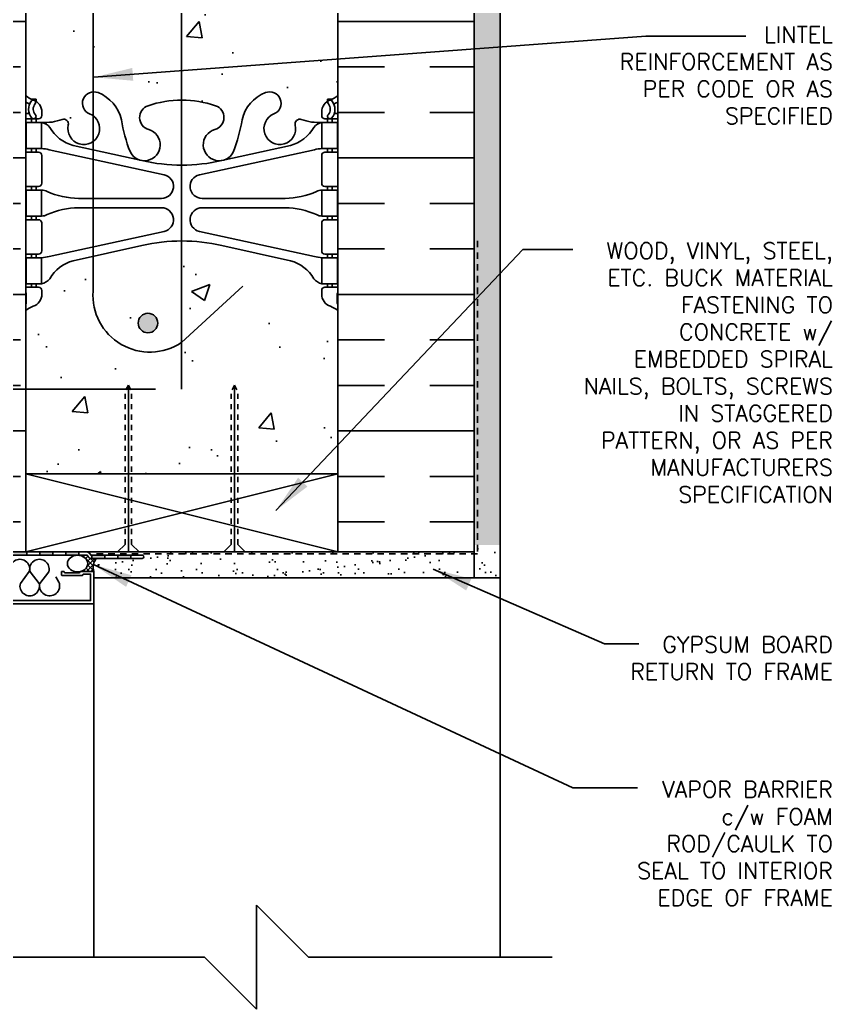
# Model space of a CAD drawing. Header units: inches. Extents: x 2810.9 to 2843.9, y 421.8 to 466.7.
# Drawn here: x 2823.68 to 2839.3, y 437.03 to 456.06 of the extents above; entities that cross this region are included whole.
import ezdxf

# ---------------------------------------------------------------- set-up
doc = ezdxf.new("R2010")
doc.units = ezdxf.units.IN
doc.header["$LTSCALE"] = 0.5
doc.header["$MEASUREMENT"] = 0
doc.linetypes.add('DASHED2', pattern=[0.375, 0.25, -0.125])
doc.linetypes.add('HIDDEN2', pattern=[0.1875, 0.125, -0.0625])
doc.layers.get('Defpoints').update_dxf_attribs({"linetype": 'CONTINUOUS'})
for name, color, linetype in [('HATCH', 12, 'CONTINUOUS'), ('LINE18', 9, 'CONTINUOUS'), ('line25', 2, 'CONTINUOUS'), ('LINE50', 5, 'CONTINUOUS'), ('LINE65', 3, 'CONTINUOUS'), ('LINE9', 9, 'CONTINUOUS'), ('TEXT', 4, 'CONTINUOUS'), ('Web_Edge', 9, 'CONTINUOUS')]:
    doc.layers.add(name, color=color, linetype=linetype)
doc.styles.add('DIM', font='romans.shx', dxfattribs={"width": 0.7})
doc.styles.get("Standard").update_dxf_attribs({"font": 'romans.shx'})
doc.dimstyles.new('ext_12', dxfattribs={"dimscale": 12, "dimtxt": 0.09375, "dimasz": 0.09375, "dimexe": 0.09375, "dimexo": 0.0625, "dimgap": 0.0625, "dimtad": 1, "dimdec": 1, "dimzin": 3, "dimdsep": 46, "dimlunit": 4, "dimtxsty": 'DIM', "dimcen": 0.09, "dimdle": 0.09375, "dimclrt": 4, "dimadec": 0, "dimazin": 0, "dimtfac": 1, "dimtdec": 1, "dimtmove": 2, "dimatfit": 3, "dimfxl": 1, "dimfrac": 2, "dimtolj": 1, "dimtzin": 0, "dimarcsym": 0})
doc.dimstyles.new('ext_8', dxfattribs={"dimscale": 8, "dimtxt": 0.09375, "dimasz": 0.09375, "dimexe": 0.09375, "dimexo": 0.0625, "dimgap": 0.0625, "dimtad": 1, "dimdec": 1, "dimzin": 3, "dimdsep": 46, "dimlunit": 4, "dimtxsty": 'DIM', "dimcen": 0.09, "dimdle": 0.09375, "dimclrt": 4, "dimadec": 0, "dimazin": 0, "dimtfac": 1, "dimtdec": 1, "dimtmove": 2, "dimatfit": 3, "dimfxl": 1, "dimfrac": 2, "dimtolj": 1, "dimtzin": 0, "dimarcsym": 0})
pattern_1 = [(37.50000000000001, (-3.434999999999036, -40.10278552733325), (-0.01574833952740204, 0.4817059422532897), [0, -0.38, 0, -0.425, 0, -0.40625]), (7.499999999999999, (-3.434999999999036, -40.10278552733325), (0.4424441763169318, 0.7055365163074351), [0, -0.205, 0, -0.3425, 0, -0.13125]), (327.5, (-3.742499999998927, -40.10278552733325), (0.7785354654378738, 0.001414763384241235), [0, -0.125, 0, -0.45, 0, -0.5875]), (317.5, (-3.742499999998927, -40.10278552733325), (0.7515316511430734, 0.2194188912335623), [0, -0.0625, 0, -0.295, 0, -0.3375])]

# ---------------------------------------------------------------- blocks, each defined once
blk = doc.blocks.new('*D10')
at = {"layer": 'Defpoints', "color": 0, "transparency": 16777216}
for p in [(2818.708156059815, 448.9551586793236), (2826.787832504187, 448.9551586793236), (2823.794568751794, 447.3211681678534)]:
    blk.add_point(p, dxfattribs=at)
at = {"layer": 'TEXT', "color": 0, "lineweight": -2, "transparency": 16777216}
for p, q in [((2818.708156059815, 449.4551586793236), (2818.708156059815, 449.9551586793236)), ((2826.287832504187, 448.9551586793236), (2817.958156059815, 448.9551586793236)), ((2818.708156059815, 447.3211681678534), (2818.708156059815, 448.9551586793236)), ((2823.294568751794, 447.3211681678534), (2817.958156059815, 447.3211681678534)), ((2818.708156059815, 446.8211681678534), (2818.708156059815, 446.3211681678534))]:
    blk.add_line(p, q, dxfattribs=at)
at = {"layer": 'TEXT', "color": 0, "transparency": 16777216}
for points in [[(2818.624822726481, 449.4551586793236), (2818.791489393148, 449.4551586793236), (2818.708156059815, 448.9551586793236)], [(2818.624822726481, 446.8211681678534), (2818.791489393148, 446.8211681678534), (2818.708156059815, 447.3211681678534)]]:
    blk.add_solid(points, dxfattribs=at)
at = {"layer": 'TEXT', "color": 4, "transparency": 16777216, "insert": (2816.488695401251, 448.1332029505899), "char_height": 0.375, "attachment_point": 5, "rotation": 90, "style": 'DIM'}
blk.add_mtext('\\A1;1 1/2" \\P (38mm)MIN. \\PCOVER', dxfattribs=at)

msp = doc.modelspace()

# ---------------------------------------------------------------- hatches: boundary and pattern name
at = {"layer": 'HATCH'}
h = msp.add_hatch(dxfattribs=at)
h.set_pattern_fill('AR-CONC', color=256, scale=0.5)
h.set_pattern_definition([(49.99999999999999, (0, 0), (3.586300913003767, -0.3137606749129755), [0.375, -4.125]), (355, (0, 0), (-0.693756668065, 3.760960668500059), [0.3, -3.3]), (100.45144446, (0.298858405, -0.02614672), (2.89254423363556, 3.447199954843147), [0.3187009599999999, -3.505710559999999]), (46.18420000000001, (0, 1), (5.336206653357862, -0.8275964039653827), [0.5625, -6.1875]), (96.63563549, (0.444683725, 0.931033465), (4.673309728371142, 4.870593003872752), [0.47805171, -5.258568799999999]), (351.1841639899999, (0, 1), (4.673309725273866, 4.870593001349951), [0.45, -4.950000005]), (21, (0.5, 0.75), (2.984535260592308, -2.013094453326694), [0.375, -4.125]), (326.0000000000001, (0.5, 0.75), (1.216576659607909, 3.625750225234265), [0.3, -3.3]), (71.45144474, (0.74871127, 0.58224213), (4.201111883649856, 1.612655764031769), [0.31870095, -3.50571056]), (37.50000000000001, (0, 0), (0.06079927658645334, 1.664469269156557), [0, -3.26, 0, -3.35, 0, -3.3125]), (7.499999999999999, (0, 0), (1.315347687210743, 1.972058559411801), [0, -1.91, 0, -3.185, 0, -1.2625]), (327.5, (-1.115, 0), (2.669112180862045, -0.1127743586718988), [0, -1.25, 0, -3.9, 0, -5.175]), (317.5, (-1.615, 0), (2.915930846711931, 0.5005249116615886), [0, -1.625, 0, -2.59, 0, -3.675])])
h.paths.add_polyline_path([(2829.794568751793, 462.9036094475074), (2829.794568751793, 465.684973455011), (2827.63777919404, 465.6849734550111), (2826.63777919404, 466.6849734550111), (2826.63777919404, 464.6849734550111), (2825.63777919404, 465.6849734550111), (2823.794568751793, 465.6849734550112), (2823.794568751793, 462.9036094475079, 0.08241458984454494), (2823.937905705263, 462.8245029709386, -0.3178372451770441), (2824.104572371926, 462.5888007105577), (2824.10457237193, 462.5213007105476, -0.4142135623888804), (2824.04207237193, 462.4588007105442), (2823.994572372144, 462.4588007105442), (2823.99457237214, 462.3888007105442), (2824.099572371922, 462.3888007105442, -0.1889729320640069), (2824.255441447609, 462.2939562221553, 0.1963228336438199), (2824.70457237197, 461.9476965020268), (2826.0264279408, 461.6572009357722, 0.05779469062726351), (2826.794568751794, 461.568114445679, 0.05779469062719942), (2827.562709562787, 461.6572009357722), (2828.884565131617, 461.9476965020268, 0.1963228336438244), (2829.333696055978, 462.2939562221553, -0.1889729320639853), (2829.489565131666, 462.3888007105442), (2829.594565131447, 462.3888007105442), (2829.594565131443, 462.4588007105442), (2829.547065131657, 462.4588007105442, -0.4142135623888804), (2829.484565131657, 462.5213007105476), (2829.484565131661, 462.5888007105577, -0.3178372451770024), (2829.651231798324, 462.8245029709385, 0.08241458984414606)])
h.paths.add_polyline_path([(2829.794568751793, 450.4663374625141, 0.08241458984414647), (2829.651231798324, 450.545443939083, -0.3178372451770443), (2829.484565131661, 450.7811461994639), (2829.484565131657, 450.848646199474, -0.4142135623888782), (2829.547065131657, 450.9111461994773), (2829.594565131443, 450.9111461994773), (2829.594565131447, 450.9811461994774), (2829.489565131666, 450.9811461994774, -0.1889729320645948), (2829.333696055977, 451.0759906878667, 0.1963228336436194), (2828.884565131617, 451.4222504079948), (2827.562709562787, 451.7127459742493, 0.05779469062726349), (2826.794568751793, 451.8018324643426, 0.0577946906271994), (2826.0264279408, 451.7127459742493), (2824.70457237197, 451.4222504079948, 0.1963228336437535), (2824.25544144761, 451.0759906878664, -0.1889729320641851), (2824.099572371922, 450.9811461994774), (2823.99457237214, 450.9811461994774), (2823.994572372144, 450.9111461994773), (2824.04207237193, 450.9111461994773, -0.4142135623888782), (2824.10457237193, 450.848646199474), (2824.104572371926, 450.7811461994639, -0.3178372451769991), (2823.937905705263, 450.545443939083, 0.08241458984467898), (2823.794568751793, 450.4663374625135), (2823.794568751793, 447.3211681678534), (2825.705051355978, 447.3211681678534), (2825.705051355977, 448.908213099392), (2825.767551355976, 449.027721765934), (2825.830051355978, 448.9082130993869), (2825.830051355978, 447.3211681678534), (2827.745613652394, 447.3211681678534), (2827.745613652394, 448.9082130993869), (2827.808113652396, 449.027721765934), (2827.870613652396, 448.908213099392), (2827.870613652395, 447.3211681678534), (2829.794568751793, 447.3211681678535)])
h.paths.add_polyline_path([(2829.794568751794, 456.6849734550108), (2829.794568751794, 458.7739919735806, 0.06439757034043361), (2829.68456513168, 458.8399514988442), (2829.594565131679, 458.8399514988373), (2829.594565131677, 458.8816775587615, -0.2490694201798119), (2829.48456513166, 459.0888007105309), (2829.484565131657, 459.156300710541, -0.414213562388949), (2829.547065131657, 459.2188007105444), (2829.594565131655, 459.2188007105444), (2829.59456513165, 459.2888007105444), (2829.489565131665, 459.2888007105444, 0.1004604156423323), (2829.095866661597, 459.2316379546965, -0.6014354320921221), (2828.976363191373, 459.3365212971205, 2.182094824738322), (2828.566283037508, 459.1236118656714, -1), (2828.402854466079, 458.7150887916098, -0.2443795113557939), (2827.954446593272, 459.2358456960605, 0.05315652255450206), (2827.788607139057, 459.8499273279714, 0.2232530870830012), (2827.58827935567, 460.0147811789126), (2827.56866102373, 460.0190925716096, 0.955471593120936), (2827.430377039731, 459.4256226363291, -0.7355925422348876), (2827.443161910165, 458.967576059189, -0.08275514747013446), (2826.794568751794, 458.8594869754093, -0.08275514747013449), (2826.145975593422, 458.967576059189, -0.7355925422306656), (2826.158760463857, 459.4256226363283, 0.955471593149148), (2826.020476479857, 460.0190925716096), (2826.000858147917, 460.0147811789126, 0.2232530870830333), (2825.80053036453, 459.8499273279713, 0.05315652255449343), (2825.634690910315, 459.2358456960606, -0.2443795113558423), (2825.186283037508, 458.7150887916097, -1), (2825.022854466079, 459.1236118656714, 2.18209482473566), (2824.612774312214, 459.3365212971204, -0.6014354320922176), (2824.49327084199, 459.2316379546967, 0.1004604156421148), (2824.099572371922, 459.2888007105444), (2823.994572371937, 459.2888007105444), (2823.994572371932, 459.2188007105444), (2824.04207237193, 459.2188007105444, -0.414213562388949), (2824.10457237193, 459.156300710541), (2824.104572371927, 459.0888007105309, -0.2490694201798128), (2823.994572371911, 458.8816775587615), (2823.994572371908, 458.8399514988373), (2823.904572371907, 458.8399514988442, 0.0643975703405689), (2823.794568751794, 458.7739919735805), (2823.794568751794, 456.6849734550108), (2823.794568751794, 454.5959549364411, 0.06439757034061273), (2823.904572371907, 454.5299954111774), (2823.994572371908, 454.5299954111842), (2823.994572371911, 454.4882693512601, -0.2490694201798082), (2824.104572371927, 454.2811461994906), (2824.10457237193, 454.2136461994805, -0.4142135623889448), (2824.04207237193, 454.1511461994772), (2823.994572371932, 454.1511461994772), (2823.994572371937, 454.0811461994772), (2824.099572371922, 454.0811461994772, 0.1004604156422752), (2824.49327084199, 454.138308955325, -0.6014354320929156), (2824.612774312214, 454.0334256129011, 2.182094824738318), (2825.022854466079, 454.2463350443501, -1), (2825.186283037508, 454.6548581184118, -0.2443795113558054), (2825.634690910315, 454.134101213961, 0.05315652255456543), (2825.80053036453, 453.5200195820494, 0.2232530870822736), (2826.000858147917, 453.3551657311089), (2826.020476479857, 453.3508543384119, 0.9554715931208797), (2826.158760463857, 453.9443242736925, -0.7355925422348768), (2826.145975593422, 454.4023708508325, -0.08275514747013496), (2826.794568751794, 454.5104599346122, -0.08275514747013614), (2827.443161910165, 454.4023708508325, -0.7355925422306155), (2827.43037703973, 453.9443242736933, 0.9554715931492656), (2827.56866102373, 453.3508543384119), (2827.58827935567, 453.3551657311089, 0.2232530870822207), (2827.788607139057, 453.5200195820493, 0.05315652255457487), (2827.954446593272, 454.134101213961, -0.2443795113558505), (2828.402854466079, 454.6548581184118, -1), (2828.566283037508, 454.2463350443502, 2.182094824735657), (2828.976363191373, 454.0334256129012, -0.6014354320939622), (2829.095866661598, 454.1383089553246, 0.1004604156419991), (2829.489565131665, 454.0811461994772), (2829.59456513165, 454.0811461994772), (2829.594565131655, 454.1511461994772), (2829.547065131657, 454.1511461994772, -0.4142135623889448), (2829.484565131657, 454.2136461994805), (2829.48456513166, 454.2811461994906, -0.2490694201798176), (2829.594565131677, 454.4882693512601), (2829.594565131679, 454.5299954111842), (2829.68456513168, 454.5299954111774, 0.06439757034043747), (2829.794568751794, 454.5959549364409)])
h = msp.add_hatch(dxfattribs=at)
h.set_pattern_fill('AR-SAND', color=256, scale=0.25, style=0)
h.set_pattern_definition(pattern_1)
h.paths.add_polyline_path([(2832.919568751794, 465.6849734550108), (2832.419568751793, 465.6849734550108), (2832.419568751793, 462.6655530777335), (2832.919568751794, 462.6655530777335)])
h.paths.add_polyline_path([(2832.919568751794, 462.6655530777334), (2832.419568751793, 462.6655530777334), (2832.419568751793, 456.9792504267911), (2832.919568751794, 456.9792504267909)])
h.paths.add_polyline_path([(2832.919568751794, 456.979250426791), (2832.419568751794, 456.9792504267909), (2832.419568751794, 456.6849734550108), (2832.419568751794, 453.481535363557), (2832.919568751794, 453.753586968272)])
h.paths.add_polyline_path([(2832.919568751794, 453.753586968272), (2832.419568751793, 453.4815353635564), (2832.419568751794, 447.4551586793235), (2832.419568751793, 445.9551586793235), (2832.919568751794, 445.9551586793235)])
h = msp.add_hatch(dxfattribs=at)
h.set_pattern_fill('INSUL', color=256, scale=7, style=0)
h.set_pattern_definition([(0, (-3.434999999999036, -40.10278552733325), (0, 2.625), []), (0, (-3.434999999999036, -39.22778552733325), (0, 2.625), [0.875, -0.875]), (0, (-3.434999999999036, -38.35278552733325), (0, 2.625), [0.875, -0.875])])
h.paths.add_polyline_path([(2823.794568751794, 456.6849734550108), (2823.544568751794, 456.6849734550108), (2823.107068751794, 456.6849734550108), (2823.107068751794, 456.1849734550108), (2821.607068751794, 456.1849734550108), (2821.607068751794, 456.6849734550108), (2821.169568751794, 456.6849734550108), (2821.169568751793, 445.8211681678532), (2823.794568751793, 445.8211681678532)])
h.paths.add_polyline_path([(2832.419568751794, 456.6849734550108), (2831.982068751794, 456.6849734550108), (2831.982068751794, 456.1849734550108), (2830.482068751794, 456.1849734550108), (2830.482068751794, 456.6849734550108), (2830.044568751794, 456.6849734550108), (2829.794568751794, 456.6849734550108), (2829.794568751793, 447.3211681678532), (2829.794568751793, 445.8211681678532), (2832.419568751794, 445.8211681678531)])
h = msp.add_hatch(color=7, dxfattribs=at)
h.dxf.hatch_style = 1
h.paths.add_polyline_path([(2821.169568751794, 450.2530708114319, 0.963859368539874), (2821.107068751794, 450.2530708114313), (2821.107068751794, 450.1017234146472), (2821.169568751794, 450.1017234146472)])
h.paths.add_polyline_path([(2821.107068751794, 450.1017234146472), (2821.044568751794, 450.1017234146472), (2821.044568751794, 449.8517234146472), (2821.107068751794, 449.8517234146472)])
h.paths.add_polyline_path([(2821.169568751794, 449.8517234146472), (2821.107068751794, 449.8517234146472), (2821.107068751794, 449.6017234146472), (2821.169568751794, 449.6017234146472)])
h.paths.add_polyline_path([(2821.107068751794, 449.6017234146472), (2821.044568751794, 449.6017234146472), (2821.044568751794, 449.3517234146472), (2821.107068751793, 449.3517234146472)])
h.paths.add_polyline_path([(2821.169568751794, 449.3517234146472), (2821.107068751793, 449.3517234146472), (2821.107068751793, 449.1017234146472), (2821.169568751794, 449.1017234146472)])
h.paths.add_polyline_path([(2821.107068751793, 449.1017234146472), (2821.044568751794, 449.1017234146472), (2821.044568751794, 448.8517234146472), (2821.107068751793, 448.8517234146472)])
h.paths.add_polyline_path([(2821.169568751794, 448.8517234146472), (2821.107068751793, 448.8517234146472), (2821.107068751793, 448.6017234146472), (2821.169568751794, 448.6017234146472)])
h.paths.add_polyline_path([(2821.107068751793, 448.6017234146472), (2821.044568751794, 448.6017234146472), (2821.044568751794, 448.3517234146472), (2821.107068751793, 448.3517234146472)])
h.paths.add_polyline_path([(2821.169568751794, 448.3517234146472), (2821.107068751793, 448.3517234146472), (2821.107068751793, 448.1017234146472), (2821.169568751794, 448.1017234146472)])
h.paths.add_polyline_path([(2821.107068751793, 448.1017234146472), (2821.044568751794, 448.1017234146472), (2821.044568751793, 447.8517234146472), (2821.107068751793, 447.8517234146472)])
h.paths.add_polyline_path([(2821.169568751793, 447.8517234146472), (2821.107068751793, 447.8517234146472), (2821.107068751793, 447.6017234146472), (2821.169568751793, 447.6017234146472)])
h.paths.add_polyline_path([(2821.107068751793, 447.6017234146472), (2821.044568751793, 447.6017234146472), (2821.044568751793, 447.3517234146472), (2821.107068751793, 447.3517234146472)])
h.paths.add_polyline_path([(2821.169568751793, 447.3517234146472), (2821.107068751793, 447.3517234146472), (2821.107068751793, 447.1017234146472), (2821.169568751793, 447.1017234146472)])
h.paths.add_polyline_path([(2821.107068751793, 447.1017234146472), (2821.044569173662, 447.1017234146472), (2821.044569082392, 446.8517234146472), (2821.107068751793, 446.8517234146472)])
h.paths.add_polyline_path([(2821.169568751793, 446.8517234146472), (2821.107068751793, 446.8517234146472), (2821.107068751793, 446.6017234146472), (2821.169568751793, 446.6017234146472)])
h.paths.add_polyline_path([(2821.169568751793, 446.3517234146472), (2821.107068751792, 446.3517234146472), (2821.107068751792, 446.1017234146472), (2821.169568751793, 446.1017234146472)])
h.paths.add_polyline_path([(2821.107068751793, 446.6017234146472), (2821.044568991123, 446.6017234146472), (2821.044568899853, 446.3517234146472), (2821.107068751792, 446.3517234146472)])
h.paths.add_polyline_path([(2821.107068751792, 446.1017234146472), (2821.044568751793, 446.1017234146472), (2821.044568751793, 445.8517234146472), (2821.107068751792, 445.8517234146472)])
h.paths.add_polyline_path([(2821.31221956968, 445.8211681678532), (2821.169568751793, 445.8211681678532), (2821.169568751793, 445.8517234146472), (2821.107068751792, 445.8517234146472), (2821.107068751792, 445.8211681678544, 0.4142135623731857), (2821.169568751792, 445.7586681678544), (2821.273966553614, 445.7586681678544, -0.1085003959549305), (2821.31221956968, 445.7638997047347)])
h.paths.add_polyline_path([(2821.107068751793, 445.5711681678533), (2821.107068751793, 445.6017234146472), (2821.044568751793, 445.6017234146472), (2821.044568751793, 445.5711681678529, -0.4142135623730643), (2820.982068751793, 445.5086681678529), (2820.883569672187, 445.5086681678529), (2820.883569672187, 445.4461681678529), (2820.982068751793, 445.4461681678529, 0.4142135623741611)])
h.paths.add_polyline_path([(2820.633569672187, 445.5086681678529), (2820.477235375906, 445.5086681678529, 0.8089010008203891), (2820.477235375906, 445.4461681678529), (2820.633569672187, 445.4461681678529)])
h.paths.add_polyline_path([(2821.81221956968, 445.8211681678536), (2821.56221956968, 445.8211681678534), (2821.56221956968, 445.7586681678544), (2821.678975205996, 445.7586681678544, -0.03772512918102561), (2821.692538156999, 445.7586681678544), (2821.81221956968, 445.7586681678544)])
h.paths.add_polyline_path([(2822.31221956968, 445.8211681678538), (2822.06221956968, 445.8211681678537), (2822.06221956968, 445.7586681678544), (2822.31221956968, 445.7586681678544)])
h.paths.add_polyline_path([(2821.31221956968, 445.7638997047347, 0.1085003959550096), (2821.273966553614, 445.7586681678544), (2821.31221956968, 445.7586681678544)], flags=17)
h.paths.add_polyline_path([(2822.81221956968, 445.8211681678541), (2822.56221956968, 445.821168167854), (2822.56221956968, 445.7586681678544), (2822.81221956968, 445.7586681678544)])
h.paths.add_polyline_path([(2823.31221956968, 445.8211681678544), (2823.06221956968, 445.8211681678542), (2823.06221956968, 445.7586681678545), (2823.31221956968, 445.7586681678545)])
h.paths.add_polyline_path([(2823.81221956968, 445.8211681678547), (2823.56221956968, 445.8211681678546), (2823.56221956968, 445.7586681678545), (2823.81221956968, 445.7586681678545)])
h.paths.add_polyline_path([(2824.31221956968, 445.821168167855), (2824.06221956968, 445.8211681678549), (2824.06221956968, 445.7586681678545), (2824.31221956968, 445.7586681678545)])
h.paths.add_polyline_path([(2824.81221956968, 445.8211681678553), (2824.56221956968, 445.8211681678551), (2824.56221956968, 445.7586681678545), (2824.81221956968, 445.7586681678545)])
h.paths.add_polyline_path([(2825.31221956968, 445.7571474601885), (2825.06221956968, 445.7571474601885), (2825.06221956968, 445.6946474601885), (2825.31221956968, 445.6946474601885)])
h.paths.add_polyline_path([(2825.81221956968, 445.7571474601885), (2825.56221956968, 445.7571474601885), (2825.56221956968, 445.6946474601885), (2825.81221956968, 445.6946474601885)])
h = msp.add_hatch(dxfattribs=at)
h.set_pattern_fill('ANSI37', color=256, scale=0.5, style=0)
h.set_pattern_definition([(45, (-3.434999999999036, 2.273736754432321e-13), (-0.04419417382415922, 0.04419417382415922), []), (135, (-3.434999999999036, 2.273736754432321e-13), (-0.04419417382415922, -0.04419417382415922), [])])
edge = h.paths.add_edge_path()
edge.add_ellipse((2820.494754629032, 445.634068761608), major_axis=(-0.1604673590541097, 0), ratio=0.7814710386856587, start_angle=-443.51982974260125, end_angle=-270, ccw=False)
edge.add_line((2820.476644389209, 445.7586681678544), (2820.232068751643, 445.7586681678544))
edge.add_arc((2820.232068751643, 445.9461681677037), 0.1874999998493841, 224.9999999999017, 270, ccw=False)
edge.add_arc((2819.077348592789, 445.615702424791), 1.041116285213749, -9.371716184107697, 10.956771205856512, ccw=False)
edge.add_line((2820.104568751792, 445.446168167853), (2820.477235375905, 445.4461681678529))
edge.add_arc((2820.483912629413, 445.4774181678529), 0.03195540978304227, 102.06113951659722, 257.9388604825841, ccw=False)
edge.add_line((2820.477235375906, 445.5086681678529), (2820.494754629032, 445.5086681678529))
edge = h.paths.add_edge_path()
edge.add_line((2825.159691994601, 445.6946474601886), (2825.059787718732, 445.6946474601885))
edge.add_arc((2825.059787718732, 445.7727724601871), 0.07812499999857547, 202.3668221200124, 270, ccw=False)
edge.add_arc((2824.971915332605, 445.7430431678545), 0.015625, 0, 90)
edge.add_line((2824.971915332605, 445.7586681678545), (2824.791744802029, 445.7586681678545))
edge.add_ellipse((2824.791744802029, 445.5981868549863), major_axis=(0.195551265777757, 0), ratio=0.8206610794867335, start_angle=-791.1458183303939, end_angle=-629.9999999999999, ccw=False)
edge.add_line((2824.854939295445, 445.4463163135101), (2825.104568751794, 445.4463163135101))
edge.add_arc((2825.322239974369, 445.5282823567246), 0.2325923330144813, 134.3350971090316, 200.6343132247115, ccw=False)
h = msp.add_hatch(dxfattribs=at)
h.set_pattern_fill('AR-SAND', color=256, scale=0.25, style=0)
h.set_pattern_definition(pattern_1)
edge = h.paths.add_edge_path()
edge.add_line((2832.919568751794, 445.3211681678532), (2832.919568751794, 445.7963006606574))
edge.add_line((2832.919568751794, 445.7963006606574), (2832.419568751794, 445.9623043939631))
edge.add_line((2832.419568751794, 445.9623043939631), (2832.419568751794, 445.8211681678531))
edge.add_line((2832.419568751794, 445.8211681678531), (2826.038223277796, 445.8211681678531))
edge.add_line((2826.038223277796, 445.8211681678531), (2826.036395476918, 445.6946474601886))
edge.add_line((2826.036395476918, 445.6946474601886), (2825.161263119514, 445.6961681678533))
edge.add_arc((2825.322239974365, 445.5282823567263), 0.2325923330109956, 133.7964708268781, 167.4847051671213)
edge.add_line((2825.095174455058, 445.578685167332), (2825.104568751794, 445.3211681678532))
edge.add_line((2825.104568751794, 445.3211681678532), (2832.919568751794, 445.3211681678532))
h = msp.add_hatch(dxfattribs=at)
h.set_pattern_fill('AR-SAND', color=256, scale=0.25, style=0)
h.set_pattern_definition(pattern_1)
h.paths.add_polyline_path([(2831.066932890657, 445.821168167853), (2831.431253232738, 445.6321047913146), (2832.034798737344, 445.3211681678532), (2832.919568751794, 445.3211681678532), (2832.919568751794, 445.8211681678532)])
at = {"layer": 'LINE65'}
msp.add_hatch(color=256, dxfattribs=at).paths.add_polyline_path([(2826.331260008972, 450.2241453654431, 1), (2825.956260008972, 450.2241453654431, 1)])

# ---------------------------------------------------------------- linework, layer by layer
at = {"layer": 'HATCH'}
for p, q in [((2825.767551355978, 445.8211681678533), (2825.767551355976, 449.027721765934)), ((2827.808113652394, 445.8211681678533), (2827.808113652396, 449.027721765934)), ((2823.862875327368, 445.4429710798707), (2823.69093356164, 445.2180438474543)), ((2824.050275277897, 445.2180438474542), (2823.87767067645, 445.4428644883081)), ((2824.237012392707, 445.442864488308), (2824.06507062698, 445.2179372558916)), ((2824.432917855897, 445.2432092772553), (2824.371574451347, 445.3451482973156)), ((2832.919568751794, 445.3211681678532), (2832.919568751794, 438.0285811586367)), ((2825.104568751795, 438.0285811586372), (2825.104568751794, 444.8213163135075))]:
    msp.add_line(p, q, dxfattribs=at)
at = {"layer": 'HATCH', "color": 6, "linetype": 'DASHED2'}
msp.add_lwpolyline([(2832.482068751794, 451.8069349628234), (2832.482068751794, 445.7883974601885), (2825.0974835001, 445.7883974601885)], dxfattribs=at)
at = {"layer": 'HATCH'}
for centre, radius, start, end in [((2823.68320446924, 445.4951189939234), 0.1870856012647173, 343.8150857361572, 196.1849142637981), ((2824.057341534578, 445.4950124023607), 0.1870856012647173, 343.8150857361572, 196.1849142637981), ((2824.253018011014, 445.1720052372578), 0.1934786021786776, 166.2668025898969, 21.59357155073388), ((2823.870604419768, 445.1658959334016), 0.1870856012647489, 163.8150857361572, 16.18491426379807)]:
    msp.add_arc(centre, radius, start, end, dxfattribs=at)
at = {"layer": 'LINE18', "linetype": 'HIDDEN2'}
for p, q in [((2825.767551355976, 449.0277217659332), (2825.705051355977, 448.908213099392)), ((2825.705051355978, 445.9648863012608), (2825.705051355977, 448.908213099392)), ((2825.767551355977, 449.0277217659332), (2825.830051355978, 448.9082130993869)), ((2825.830051355978, 445.9648863012613), (2825.830051355978, 448.9082130993869)), ((2827.808113652396, 449.0277217659332), (2827.745613652394, 448.9082130993869)), ((2827.745613652394, 445.9648863012613), (2827.745613652394, 448.9082130993869)), ((2827.808113652397, 449.0277217659332), (2827.870613652396, 448.908213099392)), ((2827.870613652394, 445.9648863012608), (2827.870613652396, 448.908213099392))]:
    msp.add_line(p, q, dxfattribs=at)
at = {"layer": 'LINE18'}
for p, q in [((2825.705051355978, 445.9648863012608), (2825.56133322257, 445.8211681678533)), ((2825.830051355978, 445.9648863012613), (2825.973769489386, 445.8211681678533)), ((2827.745613652394, 445.9648863012613), (2827.601895518986, 445.8211681678533)), ((2827.870613652394, 445.9648863012608), (2828.014331785802, 445.8211681678533)), ((2832.919568751794, 445.3211681678532), (2825.104568751794, 445.3211681678532))]:
    msp.add_line(p, q, dxfattribs=at)
msp.add_lwpolyline([(2823.346182554796, 444.8213163135089), (2825.104568751794, 444.8213163135075), (2825.104568751794, 445.4463163135101), (2824.849568751794, 445.4463163135101, 0.414213562373043), (2824.839568751794, 445.4363163135101), (2824.839568751794, 445.4313163135101, -0.414213562372991), (2824.829568751794, 445.42131631351), (2824.544568751794, 445.42131631351, -0.4142135623731992), (2824.534568751794, 445.43131631351), (2824.534568751794, 445.43631631351, 0.4142135623731992), (2824.524568751795, 445.44631631351), (2824.489568751794, 445.44631631351, 0.4142135623730951), (2824.479568751794, 445.43631631351), (2824.479568751794, 445.3813163135101, 0.4142135623730951), (2824.489568751794, 445.3713163135101), (2824.884568751794, 445.3713163135101, 0.4142135623730951), (2824.894568751794, 445.3813163135101), (2824.894568751794, 445.3863163135101, -0.4142135623730951), (2824.904568751794, 445.3963163135101), (2825.039568751794, 445.3963163135101), (2825.039568751794, 444.8863163135103), (2823.471265018869, 444.8863163135103)], format="xyb", dxfattribs=at)
at = {"layer": 'line25'}
for p, q in [((2823.794568751794, 456.6849734550108), (2823.794568751793, 445.8211681678532)), ((2829.794568751793, 447.3211681678532), (2829.794568751794, 456.6849734550108)), ((2829.794568751793, 447.3211681678535), (2823.794568751794, 447.3211681678534)), ((2829.794568751793, 447.3211681678533), (2829.794568751793, 445.8211681678533)), ((2823.798927813107, 445.8211681678532), (2821.169568751794, 445.8211681678532)), ((2832.419568751794, 445.8211681678531), (2823.794568751793, 445.8211681678532))]:
    msp.add_line(p, q, dxfattribs=at)
at = {"layer": 'line25', "color": 12}
for p, q in [((2829.794568751793, 447.3211681678534), (2823.794568751793, 445.8211681678533)), ((2823.794568751793, 447.3211681678533), (2829.794568751793, 445.8211681678534))]:
    msp.add_line(p, q, dxfattribs=at)
msp.add_arc((2825.322239974369, 445.5282823567247), 0.2325923330144405, 134.3350971090569, 200.6343132247502, dxfattribs=at)
msp.add_ellipse((2824.791744802029, 445.5981868549863), major_axis=(0.195551265777757, 0), ratio=0.8206610794867335, start_param=-14.13716694115407, end_param=-7.853981633974483, dxfattribs=at)
at = {"layer": 'LINE50'}
msp.add_lwpolyline([(2832.419568751794, 445.8211681678531), (2832.419568751794, 456.6849734550108), (2831.982068751794, 456.6849734550108), (2831.982068751794, 457.1849734550108), (2830.482068751794, 457.1849734550108), (2830.482068751794, 456.6849734550108), (2830.044568751794, 456.6849734550108), (2829.794568751794, 456.6849734550108)], dxfattribs=at)
at = {"layer": 'LINE65'}
for p, q in [((2826.787832504186, 466.5349201448649), (2826.787832504187, 448.9551586793236)), ((2825.088437776931, 450.8384516131982), (2825.088437776932, 462.4589233242288)), ((2827.967032739449, 450.9327371390288), (2826.787280786795, 449.8484534348509))]:
    msp.add_line(p, q, dxfattribs=at)
msp.add_circle((2826.143760008972, 450.2241453654431), 0.1875, dxfattribs=at)
msp.add_arc((2826.180766273148, 450.7602824265597), 1.095121895218105, 175.9067785202336, 303.6303640567813, dxfattribs=at)
at = {"layer": 'LINE9'}
for p, q in [((2832.919568751794, 465.6849734550108), (2832.919568751794, 445.3211681678532)), ((2824.966037718732, 445.8211681678554), (2821.169568751793, 445.8211681678532)), ((2823.81221956968, 445.8211681678532), (2823.81221956968, 445.7586681678544)), ((2824.06221956968, 445.8211681678532), (2824.06221956968, 445.7586681678544)), ((2824.31221956968, 445.8211681678532), (2824.31221956968, 445.7586681678544)), ((2824.56221956968, 445.8211681678532), (2824.56221956968, 445.7586681678544)), ((2824.81221956968, 445.8211681678532), (2824.81221956968, 445.7586681678544)), ((2832.419568751794, 445.8211681678531), (2832.419568751794, 445.3211681678532)), ((2824.971915332605, 445.7586681678545), (2821.169568751792, 445.7586681678544)), ((2825.05391010486, 445.7571474601885), (2826.036395476918, 445.7571474601885)), ((2825.059787718732, 445.6946474601885), (2826.036395476918, 445.6946474601885)), ((2825.06221956968, 445.6946474601885), (2825.06221956968, 445.7571474601885)), ((2825.31221956968, 445.6946474601885), (2825.31221956968, 445.7571474601885)), ((2825.56221956968, 445.6946474601885), (2825.56221956968, 445.7571474601885)), ((2825.81221956968, 445.6946474601885), (2825.81221956968, 445.7571474601885)), ((2828.229568751793, 437.0285811586369), (2828.229568751793, 439.0285811586369)), ((2828.229568751793, 439.0285811586369), (2829.229568751793, 438.0285811586369)), ((2819.104568751792, 438.0285811586375), (2827.229568751792, 438.028581158637)), ((2828.229568751793, 437.0285811586369), (2827.229568751793, 438.0285811586369)), ((2829.229568751793, 438.0285811586369), (2833.919568751794, 438.0285811586371))]:
    msp.add_line(p, q, dxfattribs=at)
for centre, radius, start, end in [((2824.966037718731, 445.743043167854), 0.07812500000141023, 22.36682212068848, 89.9999999990099), ((2824.971915332605, 445.7430431678545), 0.015625, 0, 90), ((2825.059787718732, 445.7727724601871), 0.0781249999985721, 202.3668221200111, 270.0000000003387), ((2825.05391010486, 445.7727724601885), 0.015625, 180, 270), ((2826.03096956968, 445.7258974601885), 0.0317175498636988, 260.1499887646357, 80.14998876463571)]:
    msp.add_arc(centre, radius, start, end, dxfattribs=at)
at = {"layer": 'Web_Edge'}
for p, q in [((2823.904572371907, 454.5299954111774), (2823.994572371908, 454.5299954111842)), ((2823.994572371908, 454.5299954111842), (2823.994572371911, 454.4882693512601)), ((2829.68456513168, 454.5299954111774), (2829.594565131679, 454.5299954111842)), ((2829.594565131679, 454.5299954111842), (2829.594565131677, 454.4882693512601)), ((2823.794568751794, 454.2511461994772), (2823.836447908316, 454.2511461994773)), ((2824.104572371927, 454.2811461994962), (2824.10457237193, 454.21364619948)), ((2829.48456513166, 454.2811461994962), (2829.484565131657, 454.21364619948)), ((2829.794568751794, 454.2511461994772), (2829.752689595271, 454.2511461994773)), ((2823.794568751794, 454.1511461994772), (2824.04207237193, 454.1511461994772)), ((2823.904572371907, 454.1511461994771), (2823.904572371907, 454.0811461994772)), ((2823.994572371932, 454.1511461994771), (2823.994572371937, 454.0811461994772)), ((2829.794568751794, 454.1511461994772), (2829.547065131657, 454.1511461994772)), ((2829.594565131655, 454.1511461994771), (2829.59456513165, 454.0811461994772)), ((2829.68456513168, 454.1511461994771), (2829.68456513168, 454.0811461994772)), ((2824.704572371972, 453.6400419909594), (2826.026427940802, 453.3495464247047)), ((2828.884565131616, 453.6400419909594), (2827.562709562785, 453.3495464247047)), ((2823.794568751794, 453.5111461994772), (2824.04207237193, 453.5111461994773)), ((2823.904572371907, 453.5811461994772), (2823.904572371907, 453.5111461994773)), ((2823.994572371971, 453.5811461994772), (2823.994572371975, 453.5111461994773)), ((2824.10457237193, 453.4486461994773), (2824.10457237193, 452.9136461994773)), ((2824.243572248091, 453.5573435259528), (2826.454807494749, 453.0757855709341)), ((2829.345565255496, 453.5573435259528), (2827.134330008838, 453.0757855709341)), ((2829.484565131657, 453.4486461994773), (2829.484565131657, 452.9136461994773)), ((2829.794568751794, 453.5111461994772), (2829.547065131657, 453.5111461994773)), ((2829.594565131616, 453.5811461994772), (2829.594565131612, 453.5111461994773)), ((2829.68456513168, 453.5811461994772), (2829.68456513168, 453.5111461994773)), ((2823.794568751794, 452.8511461994772), (2824.04207237193, 452.8511461994773)), ((2823.904572371907, 452.8511461994773), (2823.904572371907, 452.7811461994773)), ((2823.994572372018, 452.8511461994773), (2823.994572372023, 452.7811461994773)), ((2829.794568751794, 452.8511461994772), (2829.547065131657, 452.8511461994773)), ((2829.594565131569, 452.8511461994773), (2829.594565131565, 452.7811461994773)), ((2829.68456513168, 452.8511461994773), (2829.68456513168, 452.7811461994773)), ((2824.809298332008, 452.6211461994773), (2826.405439967046, 452.6211461994774)), ((2828.77983917158, 452.6211461994773), (2827.183697536541, 452.6211461994774)), ((2823.904572371907, 452.2811461994773), (2823.904572371907, 452.2111461994772)), ((2823.994572372055, 452.2811461994773), (2823.994572372059, 452.2111461994774)), ((2824.809298332008, 452.4411461994774), (2826.405439967046, 452.4411461994774)), ((2828.77983917158, 452.4411461994774), (2827.183697536541, 452.4411461994774)), ((2829.594565131532, 452.2811461994773), (2829.594565131528, 452.2111461994774)), ((2829.68456513168, 452.2811461994773), (2829.68456513168, 452.2111461994772)), ((2823.794568751794, 452.2111461994772), (2824.04207237193, 452.2111461994773)), ((2824.104572371931, 452.1486461994773), (2824.104572371931, 451.6136461994773)), ((2829.484565131656, 452.1486461994773), (2829.484565131656, 451.6136461994773)), ((2829.794568751794, 452.2111461994772), (2829.547065131657, 452.2111461994773)), ((2824.243572248091, 451.5049488730019), (2826.454807494749, 451.9865068280206)), ((2829.345565255496, 451.5049488730019), (2827.134330008838, 451.9865068280206)), ((2824.704572371972, 451.4222504079953), (2826.026427940802, 451.71274597425)), ((2828.884565131616, 451.4222504079953), (2827.562709562785, 451.71274597425)), ((2823.794568751794, 451.5511461994772), (2824.042072371931, 451.5511461994773)), ((2823.904572371907, 451.5511461994772), (2823.904572371907, 451.4811461994774)), ((2823.994572372102, 451.5511461994773), (2823.994572372107, 451.4811461994774)), ((2829.794568751794, 451.5511461994772), (2829.547065131656, 451.5511461994773)), ((2829.594565131485, 451.5511461994773), (2829.594565131481, 451.4811461994774)), ((2829.68456513168, 451.5511461994772), (2829.68456513168, 451.4811461994774)), ((2823.904572371907, 450.9811461994774), (2823.904572371907, 450.9111461994773)), ((2823.99457237214, 450.9811461994774), (2823.994572372144, 450.9111461994774)), ((2829.594565131447, 450.9811461994774), (2829.594565131443, 450.9111461994774)), ((2829.68456513168, 450.9811461994774), (2829.68456513168, 450.9111461994773)), ((2823.794568751794, 450.9111461994773), (2824.04207237193, 450.9111461994773)), ((2823.804572372192, 450.7911461994787), (2823.804572372207, 450.6050761411022)), ((2824.104572371926, 450.7811461994583), (2824.10457237193, 450.8486461994745)), ((2829.484565131661, 450.7811461994583), (2829.484565131657, 450.8486461994745)), ((2829.794568751794, 450.9111461994773), (2829.547065131657, 450.9111461994773)), ((2829.784565131395, 450.7911461994787), (2829.78456513138, 450.6050761411022))]:
    msp.add_line(p, q, dxfattribs=at)
for points in [[(2823.799572371922, 453.5811461994772), (2824.099572371922, 453.5811461994772), (2824.099572371922, 454.0811461994772), (2823.799572371922, 454.0811461994772)], [(2829.789565131665, 453.5811461994772), (2829.489565131665, 453.5811461994772), (2829.489565131665, 454.0811461994772), (2829.789565131665, 454.0811461994772)], [(2823.799572372007, 452.2811461994773), (2824.099572372008, 452.2811461994773), (2824.099572372008, 452.7811461994773), (2823.799572372007, 452.7811461994773)], [(2829.78956513158, 452.2811461994773), (2829.48956513158, 452.2811461994773), (2829.48956513158, 452.7811461994773), (2829.78956513158, 452.7811461994773)], [(2823.799572372092, 450.9811461994774), (2824.099572372092, 450.9811461994774), (2824.099572372092, 451.4811461994774), (2823.799572372092, 451.4811461994774)], [(2829.789565131495, 450.9811461994774), (2829.489565131495, 450.9811461994774), (2829.489565131495, 451.4811461994774), (2829.789565131495, 451.4811461994774)]]:
    msp.add_lwpolyline(points, close=True, dxfattribs=at)
for centre, radius, start, end in [((2824.104572371937, 454.9882529806601), 0.5, 231.6833368003626, 250.5287793646983), ((2825.104568751794, 454.450596581381), 0.22, 68.1962520105585, 248.1962520105581), ((2824.909568751793, 453.9631542771029), 0.7450000000000001, 13.26522148386742, 68.1962520106138), ((2828.679568751794, 453.9631542771029), 0.7450000000000001, 111.8037479893862, 166.7347785161325), ((2828.484568751794, 454.450596581381), 0.22, 291.8037479894419, 111.8037479894415), ((2829.48456513165, 454.9882529806601), 0.5, 289.4712206353017, 308.3166631996374), ((2824.104572371937, 454.9882529806601), 0.6, 238.8906737236163, 245.074770714525), ((2824.098279780382, 454.3357056058103), 0.25, 140.1145119962654, 222.4608678427917), ((2823.84328256347, 454.4260006920996), 0.02, 340.7916022097032, 65.07477071475535), ((2823.940513409327, 454.4666022991493), 0.045009197252341, 319.1878992333866, 141.4480006768562), ((2823.854572371927, 454.2811461994772), 0.25, 4.364229911716979e-09, 70.52877936469825), ((2824.098279780382, 454.3357056058103), 0.16, 140.0000771989589, 222.4608678427525), ((2826.223806772427, 454.1753415408859), 0.2400000000001667, 108.9229639064373, 254.2746540496554), ((2826.794568751794, 452.5104599346122), 2, 90, 108.9229639063551), ((2826.794568751794, 452.5104599346122), 2, 71.07703609364489, 90), ((2827.365330731161, 454.1753415408859), 0.2400000000001667, 285.7253459503446, 71.07703609356267), ((2829.73456513166, 454.2811461994772), 0.25, 109.4712206353017, 179.9999999956423), ((2829.64862409426, 454.4666022991493), 0.045009197252341, 38.55199932314379, 220.8121007666134), ((2829.490857723205, 454.3357056058103), 0.16, 317.5391321572474, 39.99992280104084), ((2829.490857723205, 454.3357056058103), 0.25, 317.5391321572083, 39.88548800373464), ((2829.745854940117, 454.4260006920996), 0.02, 114.9252292852447, 199.2083977902968), ((2829.48456513165, 454.9882529806601), 0.6, 294.9252292854749, 301.1093262763837), ((2823.836447908316, 454.2711461994772), 0.02, 270, 14.15406579578982), ((2823.947043370911, 454.1973128731603), 0.0450000000000605, 222.4608678430197, 42.46086784271332), ((2824.04207237193, 454.2136461994772), 0.0625, 270, 2.605510395054913e-09), ((2824.909568751793, 453.9631542771029), 0.305, 166.6795056680889, 68.1962520106138), ((2828.679568751794, 453.9631542771029), 0.305, 111.8037479893862, 13.32049433191106), ((2829.547065131657, 454.2136461994772), 0.0625, 179.9999999973945, 270), ((2829.642094132676, 454.1973128731603), 0.0450000000000605, 137.5391321572867, 317.5391321569803), ((2829.752689595271, 454.2711461994772), 0.02, 165.8459342042102, 270), ((2824.15560531607, 455.0795751199167), 1, 266.7878664379244, 289.9067031613392), ((2824.056514027651, 453.8348821562458), 0.25, 37.27766183479075, 80.08230222117938), ((2824.525195625125, 454.0541614169071), 0.09, 346.6795056681079, 108.8651388026236), ((2828.597532252244, 454.6048146964029), 3, 189.0272674072126, 201.1983899770536), ((2824.991605251343, 454.6048146964029), 3, 338.8016100229463, 350.9727325927874), ((2829.063941878462, 454.0541614169071), 0.09, 71.1348611973764, 193.320494331892), ((2829.433532187517, 455.0795751199167), 1, 250.0932968386607, 273.2121335620756), ((2829.532623475936, 453.8348821562458), 0.25, 99.91769777882062, 142.7223381652092), ((2824.903943780775, 454.3630572337805), 0.75, 210.1549804662965, 254.5838091142824), ((2826.076097446716, 453.650739829968), 0.3050000000005331, 205.3781731784828, 74.27465404970908), ((2827.513040056871, 453.650739829968), 0.3050000000005331, 105.7253459502909, 334.6218268215172), ((2828.685193722812, 454.3630572337805), 0.75, 285.4161908857176, 329.8450195337035), ((2824.04207237193, 453.4486461994773), 0.0625, 0, 90.00000000002606), ((2824.008923610967, 452.585263273558), 1, 76.4290879529645, 84.79906907891692), ((2829.58021389262, 452.585263273558), 1, 95.2009309210831, 103.5709120470355), ((2829.547065131657, 453.4486461994773), 0.0625, 89.99999999997395, 180), ((2826.794568751794, 456.6166181332701), 3.356158198657952, 256.769150839801, 270), ((2826.794568751793, 456.6166181332701), 3.356158198657952, 270, 283.230849160199), ((2826.405439967046, 452.8511461994775), 0.23, 270, 77.60550865698417), ((2827.183697536541, 452.8511461994775), 0.23, 102.3944913430158, 270), ((2824.04207237193, 452.9136461994773), 0.0625, 270.000000000026, 0), ((2829.547065131657, 452.9136461994773), 0.0625, 180, 269.9999999999739), ((2824.095449616921, 452.5624625400879), 0.218722518258797, 60.49374658855973, 88.91995365505842), ((2824.839448092825, 454.2208621092321), 1.6, 246.5673388929714, 268.9202773152411), ((2828.749689410762, 454.2208621092321), 1.6, 271.0797226847589, 293.4326611070286), ((2829.493687886667, 452.5624625400879), 0.218722518258797, 91.08004634494156, 119.5062534114403), ((2824.095449616921, 452.4998298588668), 0.218722518258797, 271.0800463449415, 299.5062534114402), ((2824.095449616921, 452.4998298588668), 0.218722518258797, 271.0800463449415, 299.5062534114402), ((2824.839448092825, 450.8414302897226), 1.6, 91.07972268475895, 113.4326611070286), ((2824.839448092825, 450.8414302897226), 1.6, 91.07972268475895, 113.4326611070286), ((2826.405439967046, 452.2111461994772), 0.23, 282.3944913430158, 90), ((2827.183697536541, 452.2111461994772), 0.23, 90, 257.6055086569842), ((2828.749689410762, 450.8414302897226), 1.6, 66.56733889297138, 88.92027731524108), ((2828.749689410762, 450.8414302897226), 1.6, 66.56733889297138, 88.92027731524108), ((2829.493687886667, 452.4998298588668), 0.218722518258797, 240.4937465885597, 268.9199536550585), ((2829.493687886667, 452.4998298588668), 0.218722518258797, 240.4937465885597, 268.9199536550585), ((2824.042072371931, 452.1486461994773), 0.0625, 0, 90.00000000002606), ((2829.547065131656, 452.1486461994773), 0.0625, 89.99999999997395, 180), ((2826.794568751794, 448.4456742656846), 3.356158198657952, 90, 103.230849160199), ((2826.794568751793, 448.4456742656846), 3.356158198657952, 76.76915083980103, 90), ((2824.042072371931, 451.6136461994773), 0.0625, 270.000000000026, 0), ((2829.547065131656, 451.6136461994773), 0.0625, 180, 269.9999999999739), ((2824.008923610967, 452.4770291253967), 1, 275.2009309210831, 283.5709120470356), ((2824.903943780775, 450.6992351651742), 0.75, 105.4161908857176, 149.8450195337035), ((2828.685193722812, 450.6992351651742), 0.75, 30.15498046629645, 74.58380911428243), ((2829.58021389262, 452.4770291253967), 1, 256.4290879529645, 264.7990690789169), ((2824.056514027651, 451.2274102427089), 0.25, 279.9176977788206, 322.7223381652092), ((2829.532623475936, 451.2274102427089), 0.25, 217.2776618347907, 260.0823022211794), ((2823.784572372192, 450.7911461994772), 0.02, 4.435881447580989e-09, 60.01197545934396), ((2823.854572371926, 450.7811461994773), 0.25, 289.4712206353017, 359.9999999956358), ((2824.04207237193, 450.8486461994773), 0.0625, 359.9999999973945, 90), ((2829.547065131657, 450.8486461994773), 0.0625, 90, 180.0000000026055), ((2829.734565131661, 450.7811461994773), 0.25, 180.0000000043642, 250.5287793646983), ((2829.804565131395, 450.7911461994772), 0.02, 119.988024540656, 179.9999999955706), ((2824.104572371936, 450.0740394182944), 0.6, 121.0729509072364, 121.1093262763514), ((2823.784572372207, 450.6050761411005), 0.02, 301.0729509076618, 4.72248759103703e-09), ((2829.804565131381, 450.6050761411005), 0.02, 179.9999999952775, 238.9270490923382), ((2829.484565131651, 450.0740394182944), 0.6, 58.89067372364864, 58.92704909276353), ((2824.104572371936, 450.0740394182944), 0.5, 109.4712206353017, 128.3166631995724), ((2829.484565131651, 450.0740394182944), 0.5, 51.68333680042757, 70.52877936469825)]:
    msp.add_arc(centre, radius, start, end, dxfattribs=at)

# ---------------------------------------------------------------- texts
at = {"layer": 'TEXT', "char_height": 0.3125, "attachment_point": 6}
for s, insert, width in [('\\A1;LINTEL REINFORCEMENT AS PER CODE OR AS SPECIFIED', (2839.315115856576, 454.9891074972013), 4.553163264909927), ('\\A1;WOOD, VINYL, STEEL, ETC. BUCK MATERIAL FASTENING TO CONCRETE w/ EMBEDDED SPIRAL NAILS, BOLTS, SCREWS IN STAGGERED PATTERN, OR AS PER MANUFACTURERS SPECIFICATION', (2839.315115856576, 449.2711268729294), 5.478513282689164), ('\\A1;GYPSUM BOARD RETURN TO FRAME', (2839.315115856576, 443.7821810477488), 4.553163264909927), ('\\A1;VAPOR BARRIER c/w FOAM ROD/CAULK TO SEAL TO INTERIOR EDGE OF FRAME', (2839.315115856576, 440.2127620261026), 4.553163264909927)]:
    msp.add_mtext(s, dxfattribs=dict(at, insert=insert, width=width))

# ---------------------------------------------------------------- dimensions: what is measured, and where the dimension line sits
at = {"layer": 'TEXT'}
dim = msp.add_linear_dim(base=(2818.708156059815, 448.9551586793236), p1=(2823.794568751794, 447.3211681678534), p2=(2826.787832504187, 448.9551586793236), angle=90, text='<> \\P (38mm)MIN. \\PCOVER', dimstyle='ext_8', override={"dimtxt": 0.046875, "dimasz": 0.0625}, dxfattribs=at)
dim.commit()
dim.dimension.update_dxf_attribs({"geometry": '*D10', "text_midpoint": (2816.488695401251, 448.1332029505899), "dimtype": 160})

# ---------------------------------------------------------------- leaders
for points in [[(2825.104568751794, 454.950596581381), (2835.720297182864, 455.7413235341598), (2837.642519625079, 455.7413235341598)], [(2828.606030342396, 446.6197287145809), (2833.352662787115, 451.6387731019902), (2834.313774008222, 451.6387731019902)], [(2825.095174455058, 445.578685167332), (2834.313066454387, 441.2890270601919), (2835.559119182469, 441.2890270601919)], [(2831.625868245101, 445.4937563751321), (2834.923459617612, 444.0547127584858), (2835.585626712394, 444.0547127584858)]]:
    msp.add_leader(points, dimstyle='ext_12', override={"dimasz": 0.0625, "dimgap": 0.0625, "dimtad": 0}, dxfattribs=at)

doc.saveas('drawing.dxf')
